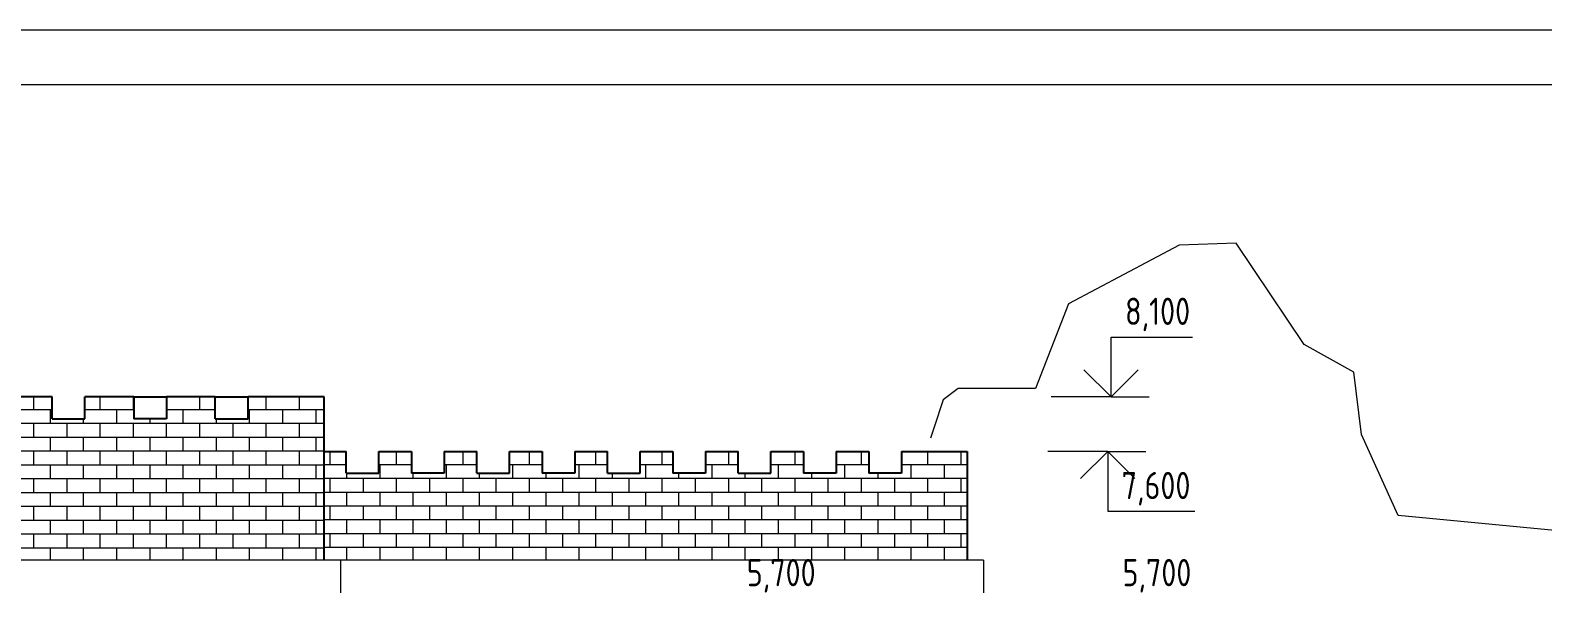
# Model space of a CAD drawing. Header units: feet. Extents: x -10410 to 374725, y -46422 to 88923.
# Drawn here: x 353113 to 366998, y 6302 to 11468 of the extents above; entities that cross this region are included whole.
import ezdxf

# ---------------------------------------------------------------- set-up
doc = ezdxf.new("R2010")
doc.units = ezdxf.units.FT
doc.header["$MEASUREMENT"] = 0
for name, color, linetype, lineweight in [('82323000_Ном._пера__1', 7, 'Continuous', 20), ('Интерьер - Мебель_Ном._пера__1', 7, 'Continuous', 20), ('Конструктив - Перекрытия_Ном._пера__1', 7, 'Continuous', 20)]:
    doc.layers.add(name, color=color, linetype=linetype, lineweight=lineweight)
doc.layers.add('Конструктив - Стены Несущие_Ном._пера__107', color=7, linetype='Continuous', lineweight=5, true_color=0xaaaaaa)
doc.layers.add('Конструктив - Стены Несущие_Ном._пера__87', color=7, linetype='Continuous', lineweight=25, true_color=0x6a6a6a)
doc.styles.add('СГЕНЕРИР_СТИЛЬ_2', font='CS_Gost2304.shx')

msp = doc.modelspace()

# ---------------------------------------------------------------- hatches: boundary and pattern name
at = {"layer": 'Конструктив - Стены Несущие_Ном._пера__107', "linetype": 'Continuous'}
h = msp.add_hatch(dxfattribs=at)
h.set_pattern_fill('ЧЕРЕПИЦА_02', color=256, style=0, pattern_type=2)
h.set_pattern_definition([(0, (354212.33, 7350), (0, 127), []), (90, (354212.33, 7350), (-304.8, 0), [127, -127]), (90, (354364.73, 7477), (-304.8, 0), [127, -127])])
h.paths.add_polyline_path([(352612.58257, 8099.99999), (352612.58257, 6599.99998), (355812.08278, 6599.99998), (355812.08278, 8099.99999), (355111.67491, 8099.99999), (355111.67491, 7900), (354811.67486, 7900), (354811.67486, 8099.99999), (354363.07126, 8099.99999), (354363.07126, 7900), (354063.0712, 7900), (354063.0712, 8099.99999), (353612.9883, 8099.99999), (353612.9883, 7900), (353312.98833, 7900), (353312.98833, 8099.99999)])
h = msp.add_hatch(dxfattribs=at)
h.set_pattern_fill('ЧЕРЕПИЦА_02', color=256, style=0, pattern_type=2)
h.set_pattern_definition([(0, (358762.19, 7100), (0, 127), []), (90, (358762.2, 7100), (-304.8, 0), [127, -127]), (90, (358914.6, 7227), (-304.8, 0), [127, -127])])
h.paths.add_polyline_path([(355812.08275, 6599.99994), (361712.29196, 6599.99994), (361712.29196, 7599.99994), (361111.87734, 7599.99994), (361111.87734, 7399.99994), (360811.87734, 7399.99994), (360811.87734, 7599.99994), (360511.76401, 7599.99994), (360511.76401, 7399.99994), (360211.76401, 7399.99994), (360211.76401, 7599.99994), (359912.08387, 7599.99994), (359912.08387, 7399.99994), (359612.08387, 7399.99994), (359612.08387, 7599.99994), (359311.86214, 7599.99994), (359311.86214, 7399.99994), (359011.86214, 7399.99994), (359011.86214, 7599.99994), (358712.09907, 7599.99994), (358712.09907, 7399.99994), (358412.09907, 7399.99994), (358412.09907, 7599.99994), (358112.57538, 7599.99994), (358112.57538, 7399.99994), (357812.57538, 7399.99994), (357812.57538, 7599.99994), (357512.26201, 7599.99994), (357512.26201, 7399.99994), (357212.26223, 7399.99994), (357212.26223, 7599.99994), (356912.4339, 7599.99994), (356912.4339, 7399.99994), (356612.43412, 7399.99994), (356612.43412, 7599.99994), (356312.23072, 7599.99994), (356312.23072, 7399.99994), (356012.23049, 7399.99994), (356012.23049, 7599.99994), (355812.08275, 7599.99994)])

# ---------------------------------------------------------------- linework, layer by layer
at = {"layer": '82323000_Ном._пера__1', "linetype": 'Continuous'}
for p, q in [((374724.81799, 11468.10632), (332781.26988, 11468.10632)), ((374224.81799, 10968.10632), (334781.26988, 10968.10632))]:
    msp.add_line(p, q, dxfattribs=at)
at = {"layer": 'Интерьер - Мебель_Ном._пера__1', "linetype": 'Continuous'}
for p, q in [((363034.9355, 8100), (363034.9355, 8650)), ((363034.9355, 8650), (363781.6026, 8650)), ((363034.9355, 8100), (362784.9355, 8350)), ((363034.9355, 8100), (363284.9355, 8350)), ((363034.9355, 8100), (362484.9355, 8100)), ((363034.9355, 8100), (363384.9355, 8100)), ((363003.68642, 7600), (362453.68642, 7600)), ((363003.68642, 7600), (362753.68642, 7350)), ((363003.68642, 7600), (363003.68642, 7050)), ((363003.68642, 7600), (363353.68642, 7600)), ((363003.68642, 7600), (363253.68642, 7350)), ((363003.68642, 7050), (363803.69413, 7050))]:
    msp.add_line(p, q, dxfattribs=at)
at = {"layer": 'Конструктив - Перекрытия_Ном._пера__1', "linetype": 'Continuous'}
for p, q in [((363658.66527, 9495.33519), (362644.24399, 8954.31051)), ((364182.78294, 9512.24221), (363658.66527, 9495.33519)), ((364808.34273, 8582.35603), (364182.78294, 9512.24221)), ((362644.24399, 8954.31051), (362339.9176, 8176.58752)), ((365264.83231, 8328.75071), (364808.34273, 8582.35603)), ((365332.4604, 7753.91198), (365264.83231, 8328.75071)), ((361494.56653, 8075.14539), (361410.03142, 7821.54007)), ((361629.8227, 8176.58752), (361494.56653, 8075.14539)), ((362339.9176, 8176.58752), (361629.8227, 8176.58752)), ((361410.03142, 7821.54007), (361376.21738, 7720.09794)), ((365670.60083, 7010.00304), (365332.4604, 7753.91198)), ((367107.69765, 6874.74687), (365670.60083, 7010.00304)), ((355962.08272, 6600), (352462.58261, 6600)), ((361862.29188, 6600), (355962.08272, 6600)), ((355962.08272, 6600), (355962.08272, 6300)), ((361862.29188, 6600), (361862.29188, 6300))]:
    msp.add_line(p, q, dxfattribs=at)
at = {"layer": 'Конструктив - Стены Несущие_Ном._пера__87', "linetype": 'Continuous'}
for p, q in [((353312.98828, 8100), (352612.58257, 8100)), ((353312.98828, 7900), (353312.98828, 8100)), ((354063.07122, 8100), (353612.98828, 8100)), ((353612.98828, 7900), (353612.98828, 8100)), ((354063.07122, 8100), (354363.07122, 8100)), ((354063.07122, 8100), (354063.07122, 7900)), ((354811.67489, 8100), (354363.07122, 8100)), ((354363.07122, 8100), (354363.07122, 7900)), ((354811.67489, 8100), (355111.67489, 8100)), ((354811.67489, 7900), (354811.67489, 8100)), ((355812.08278, 8100), (355111.67489, 8100)), ((355111.67489, 7900), (355111.67489, 8100)), ((355812.08278, 6600), (355812.08278, 8100)), ((353312.98828, 7900), (353612.98828, 7900)), ((354363.07122, 7900), (354063.07122, 7900)), ((354811.67489, 7900), (355111.67489, 7900)), ((355812.08278, 7600), (356012.23071, 7600)), ((356012.23071, 7400), (356012.23071, 7600)), ((356312.23071, 7600), (356612.43394, 7600)), ((356312.23071, 7400), (356312.23071, 7600)), ((356612.43394, 7600), (356612.43394, 7400)), ((356912.43394, 7600), (357212.26201, 7600)), ((356912.43394, 7600), (356912.43394, 7400)), ((357212.26201, 7400), (357212.26201, 7600)), ((357512.26201, 7600), (357812.57542, 7600)), ((357512.26201, 7400), (357512.26201, 7600)), ((357812.57542, 7600), (357812.57542, 7400)), ((358112.57542, 7600), (358412.099, 7600)), ((358112.57542, 7600), (358112.57542, 7400)), ((358412.099, 7400), (358412.099, 7600)), ((358712.099, 7600), (359011.86209, 7600)), ((358712.099, 7400), (358712.099, 7600)), ((359011.86209, 7600), (359011.86209, 7400)), ((359311.86209, 7600), (359612.08377, 7600)), ((359311.86209, 7600), (359311.86209, 7400)), ((359612.08377, 7400), (359612.08377, 7600)), ((359912.08377, 7600), (360211.76406, 7600)), ((359912.08377, 7400), (359912.08377, 7600)), ((360211.76406, 7600), (360211.76406, 7400)), ((360511.76406, 7600), (360811.87731, 7600)), ((360511.76406, 7600), (360511.76406, 7400)), ((360811.87731, 7600), (360812.29196, 7600)), ((360811.87731, 7600), (360811.87731, 7400)), ((360812.29196, 7600), (360812.29196, 7400)), ((361111.87731, 7600), (361712.29196, 7600)), ((361111.87731, 7600), (361111.87731, 7400)), ((361712.29196, 7600), (361712.29196, 6600)), ((356012.23071, 7400), (356312.23071, 7400)), ((356912.43394, 7400), (356612.43394, 7400)), ((357212.26201, 7400), (357512.26201, 7400)), ((358112.57542, 7400), (357812.57542, 7400)), ((358412.099, 7400), (358712.099, 7400)), ((359311.86209, 7400), (359011.86209, 7400)), ((359612.08377, 7400), (359912.08377, 7400)), ((360511.76406, 7400), (360211.76406, 7400)), ((361111.87731, 7400), (360811.87731, 7400))]:
    msp.add_line(p, q, dxfattribs=at)

# ---------------------------------------------------------------- texts
at = {"layer": 'Интерьер - Мебель_Ном._пера__1', "linetype": 'Continuous', "char_height": 250, "attachment_point": 7, "style": 'СГЕНЕРИР_СТИЛЬ_2'}
for s, insert in [('\\A1;{\\FCS_Gost2304.shx; 8,100}', (363034.9355, 8703.45577)), ('\\A1;{\\FCS_Gost2304.shx; 7,600}', (363003.68642, 7103.45577)), ('\\A1;{\\FCS_Gost2304.shx; 5,700}', (359562.25539, 6303.45572)), ('\\A1;{\\FCS_Gost2304.shx; 5,700}', (363011.49869, 6303.45572))]:
    msp.add_mtext(s, dxfattribs=dict(at, insert=insert))

doc.saveas('drawing.dxf')
